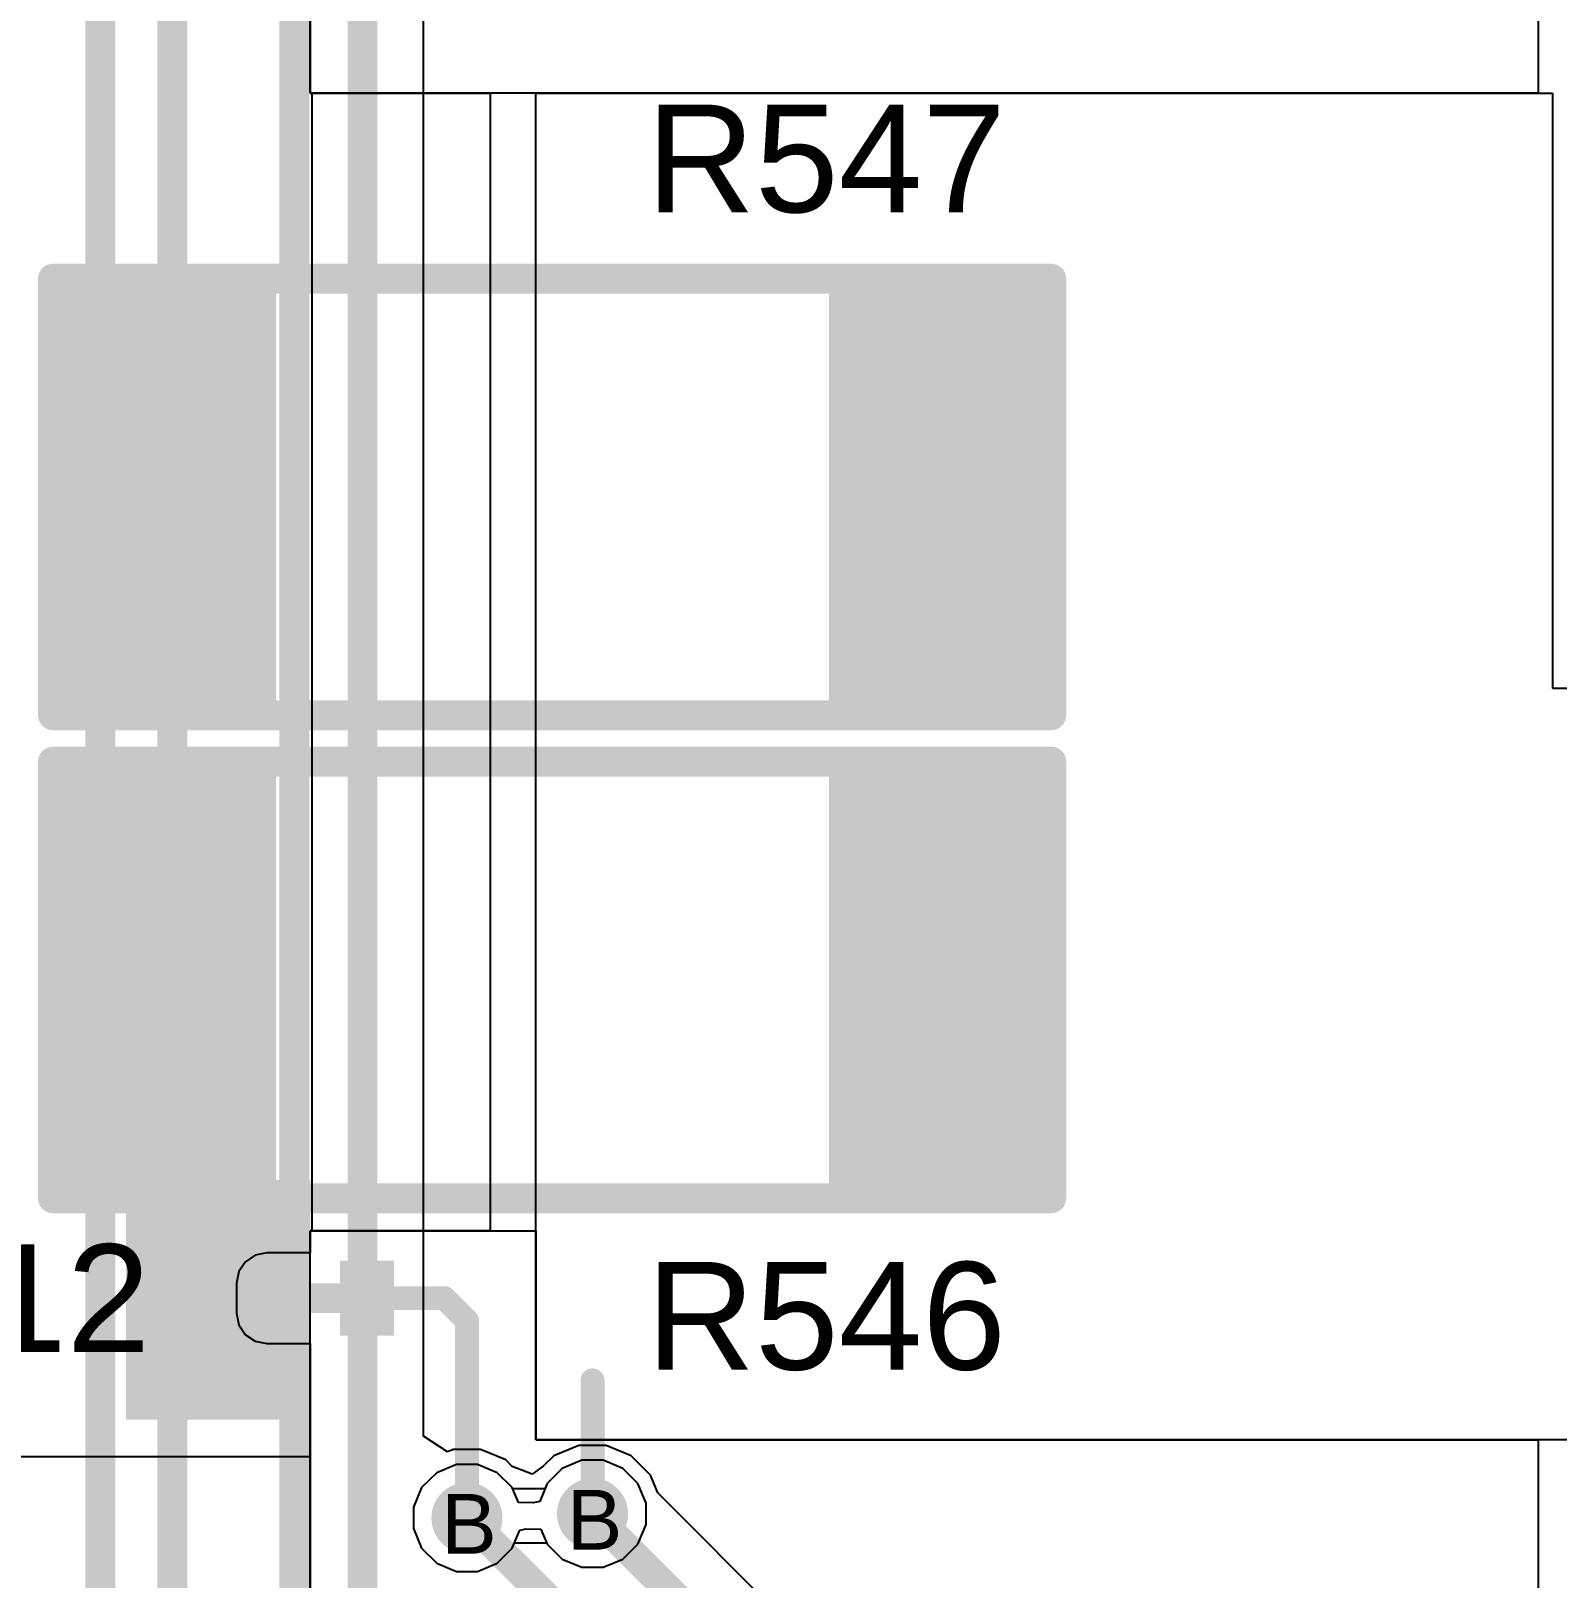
# Model space of a CAD drawing. Header units: inches. Extents: x 0 to 5379, y 0 to 5429.
# Drawn here: x 6.38 to 19.34, y 156.27 to 169.41 of the extents above; entities that cross this region are included whole.
import ezdxf

# ---------------------------------------------------------------- set-up
doc = ezdxf.new("R2010")
doc.units = ezdxf.units.IN
for name, color, linetype in [('Bottom Layer', 5, 'Continuous'), ('Bottom Solder', 6, 'Continuous'), ('Drill Drawing', 1, 'Continuous'), ('GND01', 16, 'Continuous'), ('GND02', 76, 'Continuous'), ('PWR', 156, 'Continuous'), ('SIG 01', 90, 'Continuous'), ('Top Layer', 1, 'Continuous'), ('Top Overlay', 2, 'Continuous'), ('Top Paste', 8, 'Continuous'), ('Top Solder', 216, 'Continuous'), ('Via Holes', 16, 'Continuous')]:
    doc.layers.add(name, color=color, linetype=linetype)
doc.styles.add('Arial', font='', dxfattribs={"height": 0.2})
doc.styles.get('Arial').set_extended_font_data('Arial')

# ---------------------------------------------------------------- blocks, each defined once
blk = doc.blocks.new('RES_2512_233')
at = {"layer": 'Top Layer'}
for points in [[(-4.05, 1.7), (-2.45, 1.7), (-2.45, -1.7), (-4.05, -1.7)], [(2.45, 1.7), (4.05, 1.7), (4.05, -1.7), (2.45, -1.7)]]:
    blk.add_hatch(color=1, dxfattribs=at).paths.add_polyline_path(points)
at = {"layer": 'Top Paste'}
for points in [[(-4.05, 1.7), (-2.45, 1.7), (-2.45, -1.7), (-4.05, -1.7)], [(2.45, 1.7), (4.05, 1.7), (4.05, -1.7), (2.45, -1.7)]]:
    blk.add_hatch(color=8, dxfattribs=at).paths.add_polyline_path(points)
at = {"layer": 'Top Solder'}
for points in [[(-4.152, 1.802), (-2.348, 1.802), (-2.348, -1.802), (-4.152, -1.802)], [(2.348, 1.802), (4.152, 1.802), (4.152, -1.802), (2.348, -1.802)]]:
    blk.add_hatch(color=216, dxfattribs=at).paths.add_polyline_path(points)
at = {"layer": 'Top Overlay'}
for points in [[(-4.242, 1.854, 0.254, 0.254, 0), (4.237, 1.854, 0.254, 0.254, 0)], [(-4.242, -1.854, 0.254, 0.254, 0), (-4.242, 1.854, 0.254, 0.254, 0)], [(4.237, -1.854, 0.254, 0.254, 0), (4.237, 1.854, 0.254, 0.254, 0)], [(-4.242, -1.854, 0.254, 0.254, 0), (4.237, -1.854, 0.254, 0.254, 0)]]:
    blk.add_lwpolyline(points, format="xyseb", dxfattribs=at)
for points in [[(-4.305, 1.854, 0.127, 0.127, 1), (-4.178, 1.854, 0.127, 0.127, 1)], [(-4.305, 1.854, 0.127, 0.127, 1), (-4.178, 1.854, 0.127, 0.127, 1)], [(4.173, 1.854, 0.127, 0.127, 1), (4.3, 1.854, 0.127, 0.127, 1)], [(4.173, 1.854, 0.127, 0.127, 1), (4.3, 1.854, 0.127, 0.127, 1)], [(-4.305, -1.854, 0.127, 0.127, 1), (-4.178, -1.854, 0.127, 0.127, 1)], [(-4.305, -1.854, 0.127, 0.127, 1), (-4.178, -1.854, 0.127, 0.127, 1)], [(4.173, -1.854, 0.127, 0.127, 1), (4.3, -1.854, 0.127, 0.127, 1)], [(4.173, -1.854, 0.127, 0.127, 1), (4.3, -1.854, 0.127, 0.127, 1)]]:
    blk.add_lwpolyline(points, format="xyseb", close=True, dxfattribs=at)
blk = doc.blocks.new('RES_2512_234')
at = {"layer": 'Top Layer'}
for points in [[(-4.05, 1.7), (-2.45, 1.7), (-2.45, -1.7), (-4.05, -1.7)], [(2.45, 1.7), (4.05, 1.7), (4.05, -1.7), (2.45, -1.7)]]:
    blk.add_hatch(color=1, dxfattribs=at).paths.add_polyline_path(points)
at = {"layer": 'Top Paste'}
for points in [[(-4.05, 1.7), (-2.45, 1.7), (-2.45, -1.7), (-4.05, -1.7)], [(2.45, 1.7), (4.05, 1.7), (4.05, -1.7), (2.45, -1.7)]]:
    blk.add_hatch(color=8, dxfattribs=at).paths.add_polyline_path(points)
at = {"layer": 'Top Solder'}
for points in [[(-4.152, 1.802), (-2.348, 1.802), (-2.348, -1.802), (-4.152, -1.802)], [(2.348, 1.802), (4.152, 1.802), (4.152, -1.802), (2.348, -1.802)]]:
    blk.add_hatch(color=216, dxfattribs=at).paths.add_polyline_path(points)
at = {"layer": 'Top Overlay'}
for points in [[(-4.242, 1.854, 0.254, 0.254, 0), (4.237, 1.854, 0.254, 0.254, 0)], [(-4.242, -1.854, 0.254, 0.254, 0), (-4.242, 1.854, 0.254, 0.254, 0)], [(4.237, -1.854, 0.254, 0.254, 0), (4.237, 1.854, 0.254, 0.254, 0)], [(-4.242, -1.854, 0.254, 0.254, 0), (4.237, -1.854, 0.254, 0.254, 0)]]:
    blk.add_lwpolyline(points, format="xyseb", dxfattribs=at)
for points in [[(-4.305, 1.854, 0.127, 0.127, 1), (-4.178, 1.854, 0.127, 0.127, 1)], [(-4.305, 1.854, 0.127, 0.127, 1), (-4.178, 1.854, 0.127, 0.127, 1)], [(4.173, 1.854, 0.127, 0.127, 1), (4.3, 1.854, 0.127, 0.127, 1)], [(4.173, 1.854, 0.127, 0.127, 1), (4.3, 1.854, 0.127, 0.127, 1)], [(-4.305, -1.854, 0.127, 0.127, 1), (-4.178, -1.854, 0.127, 0.127, 1)], [(-4.305, -1.854, 0.127, 0.127, 1), (-4.178, -1.854, 0.127, 0.127, 1)], [(4.173, -1.854, 0.127, 0.127, 1), (4.3, -1.854, 0.127, 0.127, 1)], [(4.173, -1.854, 0.127, 0.127, 1), (4.3, -1.854, 0.127, 0.127, 1)]]:
    blk.add_lwpolyline(points, format="xyseb", close=True, dxfattribs=at)
blk = doc.blocks.new('N___T___P___769')
at = {"layer": 'Top Layer'}
for points in [[(-0.699, -0.318), (-0.699, 0.318), (-0.241, 0.318), (-0.241, -0.318)], [(0.241, -0.318), (0.241, 0.318), (0.699, 0.318), (0.699, -0.318)], [(-0.381, -0.127), (0.381, -0.127), (0.381, 0.127), (-0.381, 0.127)]]:
    blk.add_hatch(color=1, dxfattribs=at).paths.add_polyline_path(points)
at = {"layer": 'Top Paste'}
for points in [[(-0.699, -0.318), (-0.699, 0.318), (-0.241, 0.318), (-0.241, -0.318)], [(0.241, -0.318), (0.241, 0.318), (0.699, 0.318), (0.699, -0.318)]]:
    blk.add_hatch(color=8, dxfattribs=at).paths.add_polyline_path(points)

msp = doc.modelspace()

# ---------------------------------------------------------------- hatches: boundary and pattern name
at = {"layer": 'Bottom Layer'}
h = msp.add_hatch(color=5, dxfattribs=at)
edge = h.paths.add_edge_path()
edge.add_arc((10.084, 156.779), 0.2, 0, 360)
h = msp.add_hatch(color=5, dxfattribs=at)
edge = h.paths.add_edge_path()
edge.add_arc((11.151, 156.815), 0.2, 0, 360)
at = {"layer": 'Bottom Solder'}
h = msp.add_hatch(color=6, dxfattribs=at)
edge = h.paths.add_edge_path()
edge.add_arc((10.084, 156.779), 0.302, 0, 360)
h = msp.add_hatch(color=6, dxfattribs=at)
edge = h.paths.add_edge_path()
edge.add_arc((11.151, 156.815), 0.302, 0, 360)
at = {"layer": 'GND01'}
h = msp.add_hatch(color=16, dxfattribs=at)
edge = h.paths.add_edge_path()
edge.add_arc((10.084, 156.779), 0.2, 0, 360)
h = msp.add_hatch(color=16, dxfattribs=at)
edge = h.paths.add_edge_path()
edge.add_arc((11.151, 156.815), 0.2, 0, 360)
at = {"layer": 'GND02'}
h = msp.add_hatch(color=76, dxfattribs=at)
edge = h.paths.add_edge_path()
edge.add_arc((10.084, 156.779), 0.2, 0, 360)
h = msp.add_hatch(color=76, dxfattribs=at)
edge = h.paths.add_edge_path()
edge.add_arc((11.151, 156.815), 0.2, 0, 360)
at = {"layer": 'PWR'}
h = msp.add_hatch(color=156, dxfattribs=at)
edge = h.paths.add_edge_path()
edge.add_arc((10.084, 156.779), 0.2, 0, 360)
h = msp.add_hatch(color=156, dxfattribs=at)
edge = h.paths.add_edge_path()
edge.add_arc((11.151, 156.815), 0.2, 0, 360)
at = {"layer": 'SIG 01'}
h = msp.add_hatch(color=90, dxfattribs=at)
edge = h.paths.add_edge_path()
edge.add_arc((10.084, 156.779), 0.2, 0, 360)
h = msp.add_hatch(color=90, dxfattribs=at)
edge = h.paths.add_edge_path()
edge.add_arc((11.151, 156.815), 0.2, 0, 360)
at = {"layer": 'Top Layer'}
msp.add_hatch(color=1, dxfattribs=at).paths.add_polyline_path([(7.188, 157.614), (8.753, 157.614), (8.753, 159.649), (7.188, 159.649)])
h = msp.add_hatch(color=1, dxfattribs=at)
edge = h.paths.add_edge_path()
edge.add_arc((10.084, 156.779), 0.2, 0, 360)
h = msp.add_hatch(color=1, dxfattribs=at)
edge = h.paths.add_edge_path()
edge.add_arc((11.151, 156.815), 0.2, 0, 360)
at = {"layer": 'Top Solder'}
h = msp.add_hatch(color=216, dxfattribs=at)
edge = h.paths.add_edge_path()
edge.add_arc((10.084, 156.779), 0.302, 0, 360)
h = msp.add_hatch(color=216, dxfattribs=at)
edge = h.paths.add_edge_path()
edge.add_arc((11.151, 156.815), 0.302, 0, 360)
at = {"layer": 'Via Holes'}
h = msp.add_hatch(color=7, dxfattribs=at)
edge = h.paths.add_edge_path()
edge.add_arc((11.151, 156.815), 0.1, 0, 360)
h = msp.add_hatch(color=7, dxfattribs=at)
edge = h.paths.add_edge_path()
edge.add_arc((10.084, 156.779), 0.1, 0, 360)

# ---------------------------------------------------------------- linework, layer by layer
at = {"layer": 'Bottom Layer'}
for p, q in [((9.827, 157.164), (9.699, 157.037)), ((9.994, 157.233), (9.827, 157.164)), ((10.174, 157.233), (9.994, 157.233)), ((10.341, 157.164), (10.174, 157.233)), ((10.469, 157.037), (10.341, 157.164)), ((10.893, 157.2), (10.766, 157.072)), ((11.06, 157.269), (10.893, 157.2)), ((11.241, 157.269), (11.06, 157.269)), ((11.408, 157.2), (11.241, 157.269)), ((11.535, 157.072), (11.408, 157.2)), ((9.699, 157.037), (9.63, 156.87)), ((10.521, 156.91), (10.469, 157.037)), ((10.766, 157.072), (10.702, 156.918)), ((11.605, 156.905), (11.535, 157.072)), ((10.646, 156.907), (10.521, 156.91)), ((10.702, 156.918), (10.646, 156.907)), ((11.605, 156.725), (11.605, 156.905)), ((9.63, 156.87), (9.63, 156.689)), ((9.63, 156.689), (9.699, 156.522)), ((10.469, 156.522), (10.532, 156.676)), ((10.532, 156.676), (10.588, 156.688)), ((10.588, 156.688), (10.713, 156.684)), ((10.713, 156.684), (10.766, 156.558)), ((11.535, 156.558), (11.605, 156.725)), ((9.699, 156.522), (9.827, 156.395)), ((10.341, 156.395), (10.469, 156.522)), ((10.766, 156.558), (10.893, 156.43)), ((11.408, 156.43), (11.535, 156.558)), ((9.827, 156.395), (9.994, 156.325)), ((10.174, 156.325), (10.341, 156.395)), ((10.893, 156.43), (11.06, 156.361)), ((11.241, 156.361), (11.408, 156.43)), ((9.994, 156.325), (10.174, 156.325)), ((11.06, 156.361), (11.241, 156.361))]:
    msp.add_line(p, q, dxfattribs=at)
at = {"layer": 'GND01'}
for p, q in [((9.827, 157.164), (9.699, 157.037)), ((9.994, 157.233), (9.827, 157.164)), ((10.174, 157.233), (9.994, 157.233)), ((10.341, 157.164), (10.174, 157.233)), ((10.469, 157.037), (10.341, 157.164)), ((10.893, 157.2), (10.766, 157.072)), ((11.06, 157.269), (10.893, 157.2)), ((11.241, 157.269), (11.06, 157.269)), ((11.408, 157.2), (11.241, 157.269)), ((11.535, 157.072), (11.408, 157.2)), ((9.699, 157.037), (9.63, 156.87)), ((10.472, 157.028), (10.469, 157.037)), ((10.747, 157.028), (10.472, 157.028)), ((10.766, 157.072), (10.747, 157.028)), ((11.605, 156.905), (11.535, 157.072)), ((11.605, 156.725), (11.605, 156.905)), ((9.63, 156.87), (9.63, 156.689)), ((9.63, 156.689), (9.699, 156.522)), ((11.535, 156.558), (11.605, 156.725)), ((9.699, 156.522), (9.827, 156.395)), ((10.341, 156.395), (10.469, 156.522)), ((10.469, 156.522), (10.487, 156.567)), ((10.487, 156.567), (10.762, 156.567)), ((10.762, 156.567), (10.766, 156.558)), ((10.766, 156.558), (10.893, 156.43)), ((11.408, 156.43), (11.535, 156.558)), ((9.827, 156.395), (9.994, 156.325)), ((10.174, 156.325), (10.341, 156.395)), ((10.893, 156.43), (11.06, 156.361)), ((11.241, 156.361), (11.408, 156.43)), ((9.994, 156.325), (10.174, 156.325)), ((11.06, 156.361), (11.241, 156.361))]:
    msp.add_line(p, q, dxfattribs=at)
at = {"layer": 'GND02'}
for p, q in [((9.827, 157.164), (9.699, 157.037)), ((9.994, 157.233), (9.827, 157.164)), ((10.174, 157.233), (9.994, 157.233)), ((10.341, 157.164), (10.174, 157.233)), ((10.469, 157.037), (10.341, 157.164)), ((10.893, 157.2), (10.766, 157.072)), ((11.06, 157.269), (10.893, 157.2)), ((11.241, 157.269), (11.06, 157.269)), ((11.408, 157.2), (11.241, 157.269)), ((11.535, 157.072), (11.408, 157.2)), ((9.699, 157.037), (9.63, 156.87)), ((10.472, 157.028), (10.469, 157.037)), ((10.747, 157.028), (10.472, 157.028)), ((10.766, 157.072), (10.747, 157.028)), ((11.605, 156.905), (11.535, 157.072)), ((11.605, 156.725), (11.605, 156.905)), ((9.63, 156.87), (9.63, 156.689)), ((9.63, 156.689), (9.699, 156.522)), ((11.535, 156.558), (11.605, 156.725)), ((9.699, 156.522), (9.827, 156.395)), ((10.341, 156.395), (10.469, 156.522)), ((10.469, 156.522), (10.487, 156.567)), ((10.487, 156.567), (10.762, 156.567)), ((10.762, 156.567), (10.766, 156.558)), ((10.766, 156.558), (10.893, 156.43)), ((11.408, 156.43), (11.535, 156.558)), ((9.827, 156.395), (9.994, 156.325)), ((10.174, 156.325), (10.341, 156.395)), ((10.893, 156.43), (11.06, 156.361)), ((11.241, 156.361), (11.408, 156.43)), ((9.994, 156.325), (10.174, 156.325)), ((11.06, 156.361), (11.241, 156.361))]:
    msp.add_line(p, q, dxfattribs=at)
at = {"layer": 'PWR'}
for p, q in [((9.827, 157.164), (9.699, 157.037)), ((9.994, 157.233), (9.827, 157.164)), ((10.174, 157.233), (9.994, 157.233)), ((10.341, 157.164), (10.174, 157.233)), ((10.469, 157.037), (10.341, 157.164)), ((10.893, 157.2), (10.766, 157.072)), ((11.06, 157.269), (10.893, 157.2)), ((11.241, 157.269), (11.06, 157.269)), ((11.408, 157.2), (11.241, 157.269)), ((11.535, 157.072), (11.408, 157.2)), ((9.699, 157.037), (9.63, 156.87)), ((10.472, 157.028), (10.469, 157.037)), ((10.747, 157.028), (10.472, 157.028)), ((10.766, 157.072), (10.747, 157.028)), ((11.605, 156.905), (11.535, 157.072)), ((11.605, 156.725), (11.605, 156.905)), ((9.63, 156.87), (9.63, 156.689)), ((9.63, 156.689), (9.699, 156.522)), ((11.535, 156.558), (11.605, 156.725)), ((9.699, 156.522), (9.827, 156.395)), ((10.341, 156.395), (10.469, 156.522)), ((10.469, 156.522), (10.487, 156.567)), ((10.487, 156.567), (10.762, 156.567)), ((10.762, 156.567), (10.766, 156.558)), ((10.766, 156.558), (10.893, 156.43)), ((11.408, 156.43), (11.535, 156.558)), ((9.827, 156.395), (9.994, 156.325)), ((10.174, 156.325), (10.341, 156.395)), ((10.893, 156.43), (11.06, 156.361)), ((11.241, 156.361), (11.408, 156.43)), ((9.994, 156.325), (10.174, 156.325)), ((11.06, 156.361), (11.241, 156.361))]:
    msp.add_line(p, q, dxfattribs=at)
at = {"layer": 'SIG 01'}
for p, q in [((9.715, 157.475), (9.715, 171.745)), ((9.918, 157.34), (9.715, 157.475)), ((9.968, 157.36), (9.918, 157.34)), ((10.199, 157.36), (9.968, 157.36)), ((10.413, 157.272), (10.199, 157.36)), ((10.822, 157.307), (10.732, 157.218)), ((11.035, 157.396), (10.822, 157.307)), ((11.266, 157.396), (11.035, 157.396)), ((11.48, 157.307), (11.266, 157.396)), ((11.643, 157.144), (11.48, 157.307)), ((10.468, 157.217), (10.413, 157.272)), ((10.638, 157.152), (10.468, 157.217)), ((10.732, 157.218), (10.638, 157.152)), ((11.706, 156.992), (11.643, 157.144)), ((17.676, 151.022), (11.706, 156.992))]:
    msp.add_line(p, q, dxfattribs=at)
for points in [[(6.97, 153.854, 0.254, 0.254, 0), (6.97, 187.861, 0.254, 0.254, 0)], [(7.581, 154.099, 0.254, 0.254, 0), (7.581, 187.44, 0.254, 0.254, 0)], [(8.619, 155.343, 0.254, 0.254, 0), (8.619, 172.413, 0.254, 0.254, 0)], [(9.197, 155.611, 0.254, 0.254, 0), (9.197, 171.959, 0.254, 0.254, 0)], [(10.084, 156.779, 0.254, 0.254, 0), (17.131, 149.733, 0.254, 0.254, 0)], [(11.151, 156.815, 0.254, 0.254, 0), (17.461, 150.504, 0.254, 0.254, 0)]]:
    msp.add_lwpolyline(points, format="xyseb", dxfattribs=at)
for points in [[(10.02, 156.779, 0.127, 0.127, 1), (10.147, 156.779, 0.127, 0.127, 1)], [(11.087, 156.815, 0.127, 0.127, 1), (11.214, 156.815, 0.127, 0.127, 1)]]:
    msp.add_lwpolyline(points, format="xyseb", close=True, dxfattribs=at)
at = {"layer": 'Top Layer'}
for p, q in [((8.753, 168.881), (8.753, 176.315)), ((8.753, 175.172), (8.753, 168.881)), ((8.753, 175.172), (8.753, 168.881)), ((19.182, 174.542), (19.182, 168.881)), ((19.182, 168.881), (8.753, 168.881)), ((8.753, 168.881), (10.28, 168.881)), ((8.753, 168.881), (8.766, 168.881)), ((8.766, 168.881), (8.766, 159.218)), ((10.28, 168.881), (10.28, 159.218)), ((10.668, 157.444), (10.668, 168.881)), ((10.668, 168.881), (19.304, 168.881)), ((19.304, 168.881), (19.304, 163.826)), ((19.304, 163.826), (24.348, 163.826)), ((8.753, 147.371), (8.753, 159.218)), ((8.753, 159.218), (10.668, 159.218)), ((9.718, 159.218), (8.753, 159.218)), ((8.753, 159.218), (8.753, 159.032)), ((8.766, 159.218), (8.753, 159.218)), ((8.753, 159.218), (8.753, 159.032)), ((10.28, 159.218), (9.718, 159.218)), ((9.718, 159.218), (9.718, 159.218)), ((10.668, 159.218), (10.668, 157.444)), ((8.286, 159.012), (8.202, 158.956)), ((8.286, 159.012), (8.202, 158.956)), ((8.385, 159.032), (8.286, 159.012)), ((8.385, 159.032), (8.286, 159.012)), ((8.753, 159.032), (8.385, 159.032)), ((8.753, 159.032), (8.385, 159.032)), ((8.146, 158.872), (8.126, 158.773)), ((8.146, 158.872), (8.126, 158.773)), ((8.202, 158.956), (8.146, 158.872)), ((8.202, 158.956), (8.146, 158.872)), ((8.126, 158.773), (8.126, 158.519)), ((8.126, 158.773), (8.126, 158.519)), ((8.126, 158.519), (8.146, 158.42)), ((8.126, 158.519), (8.146, 158.42)), ((8.146, 158.42), (8.202, 158.336)), ((8.146, 158.42), (8.202, 158.336)), ((8.202, 158.336), (8.286, 158.28)), ((8.202, 158.336), (8.286, 158.28)), ((8.286, 158.28), (8.385, 158.26)), ((8.286, 158.28), (8.385, 158.26)), ((8.385, 158.26), (8.753, 158.26)), ((8.385, 158.26), (8.753, 158.26)), ((8.753, 158.26), (8.753, 158.075)), ((8.753, 158.26), (8.753, 157.299)), ((8.753, 158.075), (8.753, 147.371)), ((10.668, 157.444), (19.182, 157.444)), ((24.348, 157.444), (10.668, 157.444)), ((19.182, 157.444), (19.182, 147.371)), ((8.753, 157.299), (0.787, 157.299))]:
    msp.add_line(p, q, dxfattribs=at)
for points in [[(9.236, 158.646, 0.203, 0.203, 0), (9.894, 158.646, 0.203, 0.203, 0)], [(9.894, 158.646, 0.203, 0.203, 0), (10.084, 158.456, 0.203, 0.203, 0)], [(10.084, 156.779, 0.203, 0.203, 0), (10.084, 158.456, 0.203, 0.203, 0)], [(11.151, 156.815, 0.203, 0.203, 0), (11.151, 157.948, 0.203, 0.203, 0)]]:
    msp.add_lwpolyline(points, format="xyseb", dxfattribs=at)
for points in [[(9.185, 158.646, 0.102, 0.102, 1), (9.286, 158.646, 0.102, 0.102, 1)], [(9.843, 158.646, 0.102, 0.102, 1), (9.944, 158.646, 0.102, 0.102, 1)], [(9.843, 158.646, 0.102, 0.102, 1), (9.944, 158.646, 0.102, 0.102, 1)], [(10.033, 158.456, 0.102, 0.102, 1), (10.135, 158.456, 0.102, 0.102, 1)], [(10.033, 158.456, 0.102, 0.102, 1), (10.135, 158.456, 0.102, 0.102, 1)], [(11.1, 157.948, 0.102, 0.102, 1), (11.201, 157.948, 0.102, 0.102, 1)], [(11.1, 156.815, 0.102, 0.102, 1), (11.201, 156.815, 0.102, 0.102, 1)], [(10.033, 156.779, 0.102, 0.102, 1), (10.135, 156.779, 0.102, 0.102, 1)]]:
    msp.add_lwpolyline(points, format="xyseb", close=True, dxfattribs=at)

# ---------------------------------------------------------------- block references
for name, p in [('RES_2512_233', (10.81, 165.451)), ('RES_2512_234', (10.81, 161.349))]:
    msp.add_blockref(name, p)
at = {"rotation": 180}
msp.add_blockref('N___T___P___769', (8.766, 158.646), dxfattribs=at)

# ---------------------------------------------------------------- texts
at = {"layer": 'Drill Drawing', "style": 'Arial'}
for p in [(9.864, 156.475), (10.931, 156.51)]:
    msp.add_text('B', height=0.508, dxfattribs=at).set_placement(p)
at = {"layer": 'Top Overlay', "style": 'Arial'}
for s, p in [('R547', (11.608, 167.869)), ('NT12', (4.272, 158.189)), ('R546', (11.608, 158.039))]:
    msp.add_text(s, height=0.9144, dxfattribs=at).set_placement(p)

doc.saveas('drawing.dxf')
